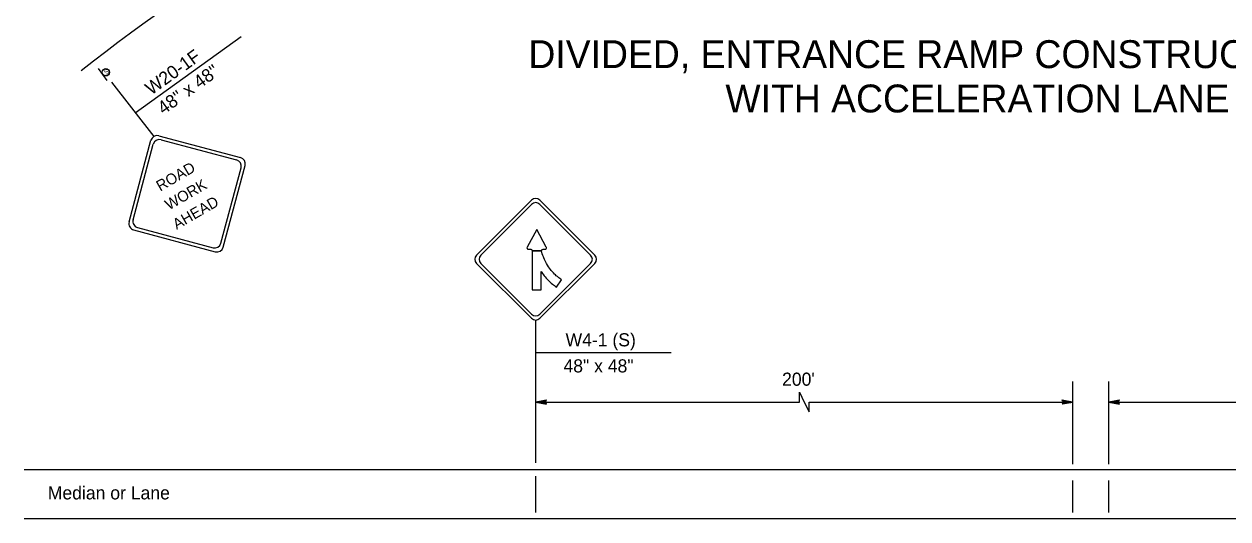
# Model space of a CAD drawing. Extents: x 499945 to 500993, y 499985 to 500645.
# Drawn here: x 500129.5 to 500496.1, y 500236.4 to 500387.1 of the extents above; entities that cross this region are included whole.
import ezdxf

# ---------------------------------------------------------------- set-up
doc = ezdxf.new("R2010")
doc.units = 0
for name, color, linetype in [('1', 7, 'Continuous'), ('24', 7, 'Continuous'), ('39', 7, 'Continuous'), ('5', 7, 'Continuous'), ('56', 7, 'Continuous'), ('60', 7, 'Continuous')]:
    doc.layers.add(name, color=color, linetype=linetype)

msp = doc.modelspace()

# ---------------------------------------------------------------- linework, layer by layer
at = {"layer": '1'}
for p, q in [((500285.33, 500253.48), (500285.33, 500296.96)), ((500448.88, 500253.04), (500448.88, 500278.24)), ((500459.76, 500253.04), (500459.76, 500278.24)), ((500285.33, 500271.98), (500365.66, 500271.98)), ((500365.66, 500271.98), (500365.66, 500274.98)), ((500365.66, 500274.98), (500367.1, 500271.98)), ((500367.1, 500271.98), (500368.55, 500268.98)), ((500368.55, 500268.98), (500368.55, 500271.98)), ((500368.55, 500271.98), (500448.88, 500271.98)), ((500459.76, 500271.98), (500575.36, 500271.98)), ((500715.6, 500251.38), (500129.54, 500251.38)), ((500285.33, 500238.35), (500285.33, 500249.37)), ((500448.88, 500238.35), (500448.88, 500248.07)), ((500459.76, 500238.35), (500459.76, 500248.07)), ((500715.6, 500236.39), (500129.54, 500236.39))]:
    msp.add_line(p, q, dxfattribs=at)
msp.add_arc((500436.78, 500010.11), 464.3, 91.723, 128.6223, dxfattribs=at)
at = {"layer": '24'}
for points in [[(500285.33, 500271.98), (500288.65, 500271.39), (500287.86, 500271.98), (500288.64, 500272.56), (500285.33, 500271.98), (500285.55, 500271.99), (500288.56, 500271.44), (500287.8, 500271.99), (500288.5, 500272.52), (500285.67, 500272), (500285.78, 500271.98), (500288.36, 500271.52), (500287.78, 500271.99), (500288.38, 500272.44), (500285.83, 500271.98), (500285.94, 500272), (500288.2, 500271.59), (500287.76, 500271.98), (500288.21, 500272.39), (500286.26, 500272), (500286.45, 500272), (500288.03, 500271.68), (500287.72, 500271.97), (500288.05, 500272.3), (500286.48, 500271.98), (500286.66, 500271.97), (500287.85, 500271.77), (500287.62, 500272), (500287.87, 500272.23), (500286.82, 500271.98), (500286.99, 500271.97), (500287.7, 500271.83), (500287.59, 500271.99), (500287.78, 500272.17), (500287.08, 500271.98), (500287.54, 500271.87), (500287.48, 500272), (500287.68, 500272.13), (500287.2, 500272), (500287.5, 500271.92), (500287.37, 500272.02), (500287.52, 500272.08), (500287.37, 500271.99), (500287.45, 500271.97)], [(500448.88, 500271.98), (500445.55, 500272.57), (500446.35, 500271.98), (500445.57, 500271.4), (500448.88, 500271.98), (500448.66, 500271.98), (500445.65, 500272.53), (500446.41, 500271.98), (500445.71, 500271.45), (500448.54, 500271.97), (500448.43, 500271.98), (500445.85, 500272.44), (500446.43, 500271.98), (500445.83, 500271.52), (500448.38, 500271.98), (500448.27, 500271.97), (500446.01, 500272.37), (500446.45, 500271.98), (500446, 500271.58), (500447.95, 500271.97), (500447.76, 500271.97), (500446.18, 500272.29), (500446.49, 500271.99), (500446.16, 500271.66), (500447.73, 500271.98), (500447.55, 500271.99), (500446.36, 500272.2), (500446.59, 500271.97), (500446.34, 500271.74), (500447.38, 500271.98), (500447.22, 500272), (500446.5, 500272.14), (500446.62, 500271.98), (500446.43, 500271.8), (500447.13, 500271.98), (500446.67, 500272.09), (500446.73, 500271.97), (500446.53, 500271.84), (500447.01, 500271.97), (500446.71, 500272.04), (500446.84, 500271.94), (500446.69, 500271.88), (500446.84, 500271.98), (500446.76, 500271.99)], [(500459.76, 500271.98), (500463.08, 500271.39), (500462.29, 500271.98), (500463.07, 500272.56), (500459.76, 500271.98), (500459.98, 500271.99), (500462.99, 500271.44), (500462.23, 500271.99), (500462.93, 500272.52), (500460.1, 500272), (500460.21, 500271.98), (500462.79, 500271.52), (500462.21, 500271.99), (500462.8, 500272.44), (500460.26, 500271.98), (500460.37, 500272), (500462.62, 500271.59), (500462.19, 500271.98), (500462.63, 500272.39), (500460.69, 500272), (500460.88, 500272), (500462.46, 500271.68), (500462.15, 500271.97), (500462.48, 500272.3), (500460.91, 500271.98), (500461.09, 500271.97), (500462.28, 500271.77), (500462.05, 500272), (500462.3, 500272.23), (500461.25, 500271.98), (500461.42, 500271.97), (500462.13, 500271.83), (500462.02, 500271.99), (500462.21, 500272.17), (500461.51, 500271.98), (500461.97, 500271.87), (500461.91, 500272), (500462.11, 500272.13), (500461.62, 500272), (500461.93, 500271.92), (500461.8, 500272.02), (500461.95, 500272.08), (500461.8, 500271.99), (500461.88, 500271.97)]]:
    msp.add_lwpolyline(points, dxfattribs=at)
at = {"layer": '5'}
for p, q in [((500163.39, 500360.07), (500195.69, 500383.31)), ((500156.21, 500369.38), (500169.09, 500352.88)), ((500326.53, 500286.97), (500285.33, 500286.97))]:
    msp.add_line(p, q, dxfattribs=at)
at = {"layer": '56'}
for p, q in [((500154.87, 500369.92), (500152.22, 500373.56)), ((500170.58, 500353.08), (500195.44, 500346.42)), ((500161.52, 500326.83), (500168.18, 500351.69)), ((500162.72, 500327.52), (500168.87, 500350.5)), ((500171.27, 500351.88), (500194.24, 500345.72)), ((500189.47, 500320.35), (500195.63, 500343.33)), ((500190.16, 500319.15), (500196.83, 500344.02)), ((500285.33, 500333.99), (500285.33, 500333.99)), ((500284.05, 500333.46), (500267.33, 500316.75)), ((500284.05, 500332.19), (500268.6, 500316.75)), ((500303.31, 500316.75), (500286.59, 500333.46)), ((500302.03, 500316.75), (500286.59, 500332.19)), ((500162.9, 500324.43), (500187.77, 500317.77)), ((500164.1, 500325.12), (500187.07, 500318.97)), ((500284.05, 500297.49), (500267.33, 500314.2)), ((500284.05, 500298.76), (500268.6, 500314.2)), ((500302.03, 500314.2), (500286.59, 500298.76)), ((500303.31, 500314.2), (500286.59, 500297.49)), ((500285.33, 500296.96), (500285.33, 500296.96))]:
    msp.add_line(p, q, dxfattribs=at)
msp.add_circle((500154.45, 500372.4), 1.12, dxfattribs=at)
for centre, radius, start, end in [((500170.07, 500351.19), 1.96, 75, 165), ((500170.76, 500349.99), 1.96, 75, 165), ((500193.74, 500343.83), 1.96, 345, 75), ((500194.94, 500344.52), 1.96, 345, 75), ((500285.32, 500332.19), 1.8, 45, 135), ((500285.32, 500330.92), 1.8, 45, 135), ((500163.41, 500326.32), 1.96, 165, 255), ((500164.61, 500327.02), 1.96, 165, 255), ((500187.58, 500320.86), 1.96, 255, 345), ((500188.27, 500319.66), 1.96, 255, 345), ((500268.6, 500315.48), 1.8, 135, 225), ((500269.88, 500315.48), 1.8, 135, 225), ((500300.76, 500315.48), 1.8, 315, 45), ((500302.03, 500315.48), 1.8, 315, 45), ((500285.32, 500300.03), 1.8, 225, 315), ((500285.32, 500298.76), 1.8, 225, 315)]:
    msp.add_arc(centre, radius, start, end, dxfattribs=at)
at = {"layer": '60'}
for p, q in [((500169.09, 500352.88), (500169.09, 500352.88)), ((500189.25, 500317.96), (500189.25, 500317.96))]:
    msp.add_line(p, q, dxfattribs=at)
for points in [[(500285.62, 500324.51), (500282.71, 500319.17), (500282.69, 500319.13), (500282.66, 500318.97), (500282.67, 500318.86), (500282.69, 500318.78), (500282.76, 500318.67), (500282.88, 500318.57), (500283.01, 500318.52), (500283.11, 500318.51), (500283.82, 500318.51), (500283.96, 500318.49), (500284.07, 500318.43), (500284.17, 500318.35), (500284.23, 500318.26), (500284.26, 500318.17), (500284.27, 500318.06), (500287.08, 500318.04), (500287.1, 500318.11), (500287.13, 500318.21), (500287.18, 500318.32), (500287.27, 500318.4), (500287.36, 500318.46), (500287.45, 500318.49), (500287.54, 500318.51), (500288.14, 500318.51), (500288.25, 500318.52), (500288.39, 500318.59), (500288.49, 500318.68), (500288.57, 500318.82), (500288.59, 500318.94), (500288.57, 500319.08), (500288.53, 500319.17)], [(500284.27, 500318.06), (500284.27, 500306.2), (500286.97, 500306.2), (500286.97, 500311.73), (500287.18, 500311.39), (500287.4, 500311.09), (500287.67, 500310.73), (500287.88, 500310.46), (500288.19, 500310.1), (500288.54, 500309.69), (500288.83, 500309.39), (500289.14, 500309.06), (500289.44, 500308.77), (500289.75, 500308.48), (500290.06, 500308.2), (500290.44, 500307.89), (500290.72, 500307.67), (500291.02, 500307.43), (500291.33, 500307.2), (500291.6, 500307.01), (500293.13, 500309.24), (500292.96, 500309.36), (500292.65, 500309.58), (500292.31, 500309.85), (500291.91, 500310.18), (500291.58, 500310.47), (500291.3, 500310.73), (500291.06, 500310.96), (500290.72, 500311.31), (500290.43, 500311.63), (500290.05, 500312.08), (500289.79, 500312.4), (500289.5, 500312.78), (500289.22, 500313.18), (500288.93, 500313.63), (500288.62, 500314.15), (500288.39, 500314.58), (500288.17, 500315), (500287.97, 500315.42), (500287.79, 500315.86), (500287.64, 500316.24), (500287.5, 500316.61), (500287.32, 500317.14), (500287.19, 500317.62), (500287.12, 500317.88), (500287.08, 500318.04)]]:
    msp.add_lwpolyline(points, close=True, dxfattribs=at)
msp.add_circle((500154.45, 500372.4), 1.12, dxfattribs=at)

# ---------------------------------------------------------------- texts
at = {"layer": '39'}
for s, p in [('ROAD', (500170.98, 500336.06)), ('WORK', (500173.67, 500330.34)), ('AHEAD', (500176, 500324.41))]:
    msp.add_text(s, height=3.3, rotation=29.9999, dxfattribs=at).set_placement(p)
at = {"layer": '5'}
for s, height, p in [('DIVIDED, ENTRANCE RAMP CONSTRUCTION, LEFT', 8.5, (500283.09, 500373.68)), ('WITH ACCELERATION LANE', 8.5, (500343.07, 500360.18)), ('W4-1 (S)', 4, (500294.41, 500288.94)), ('48" x 48"', 4, (500293.77, 500281)), ("200'", 4, (500360.33, 500276.95)), ('Median or Lane', 4, (500136.76, 500242.34))]:
    msp.add_text(s, height=height, dxfattribs=at).set_placement(p)
for s, p in [('W20-1F', (500168.26, 500365.3)), ('48" x 48"', (500172, 500359.37))]:
    msp.add_text(s, height=4, rotation=35.7307, dxfattribs=at).set_placement(p)
at = {"layer": '56'}
msp.add_text('S', height=1.5, rotation=36.1124, dxfattribs=at).set_placement((500154.52, 500371.52))

doc.saveas('drawing.dxf')
